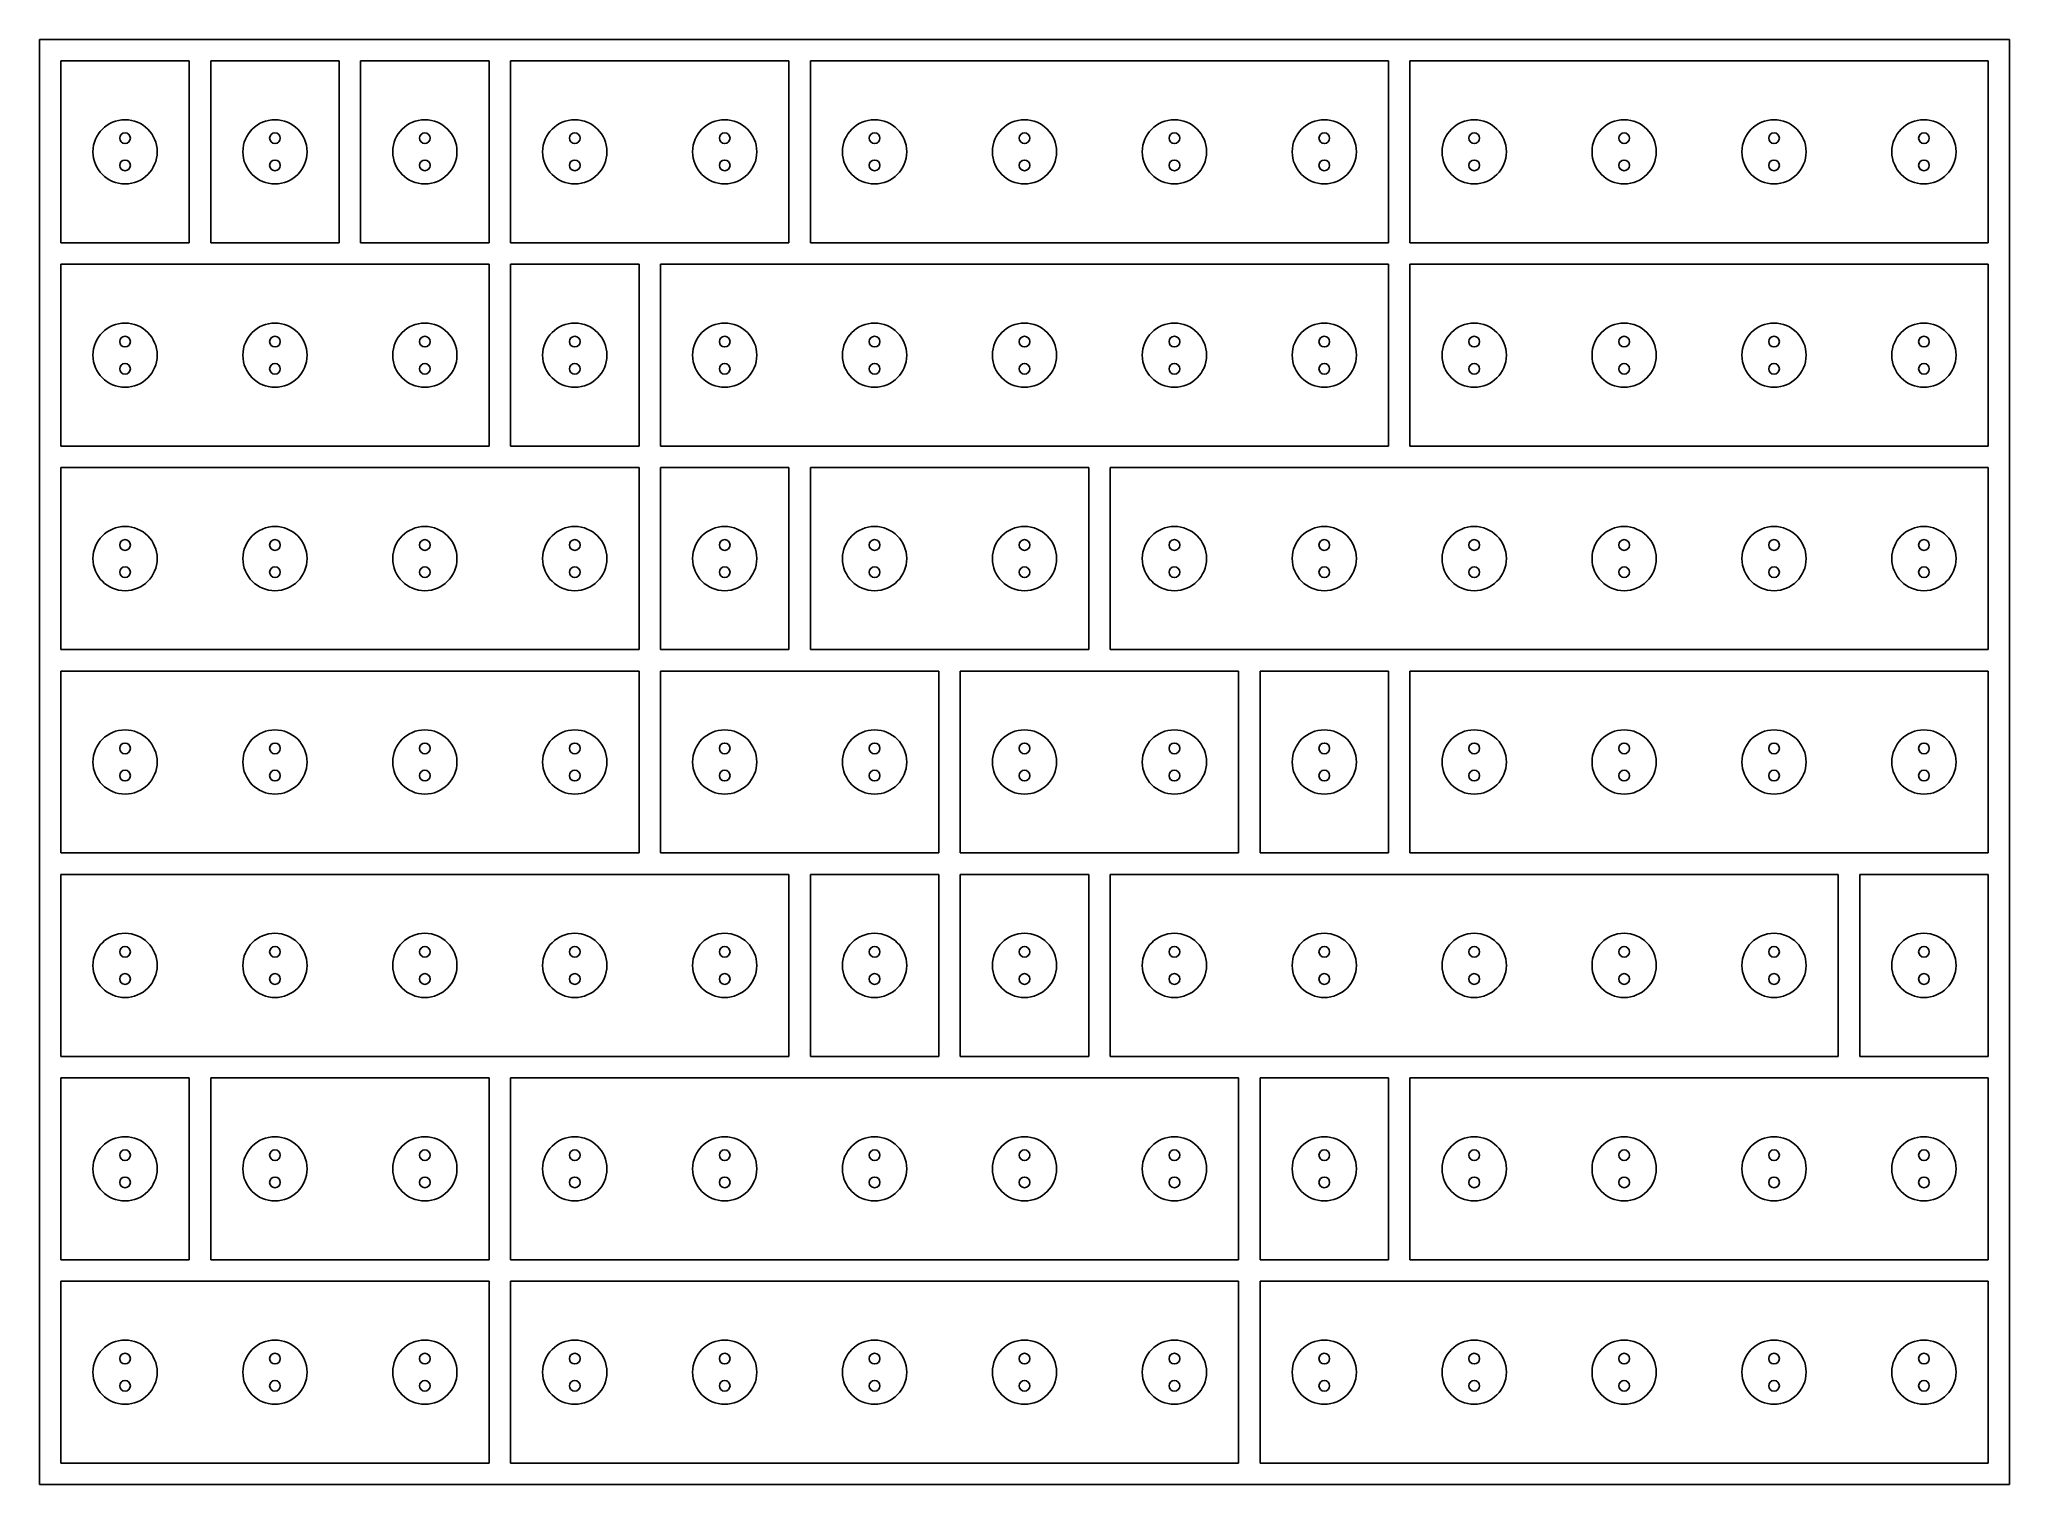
# Model space of a CAD drawing. Header units: millimetres. Extents: x -1 to 183, y -1 to 134.
import ezdxf

# ---------------------------------------------------------------- set-up
doc = ezdxf.new("R2010")
doc.units = ezdxf.units.MM

msp = doc.modelspace()

# ---------------------------------------------------------------- linework, layer by layer
at = {"color": 7, "linetype": 'Continuous', "lineweight": 25}
for p, q in [((-1, 134), (-1, -1)), ((183, 134), (-1, 134)), ((183, -1), (183, 134)), ((13, 132), (1, 132)), ((1, 132), (1, 115)), ((13, 115), (13, 132)), ((27, 132), (15, 132)), ((15, 132), (15, 115)), ((27, 115), (27, 132)), ((41, 132), (29, 132)), ((29, 132), (29, 115)), ((41, 115), (41, 132)), ((69, 132), (43, 132)), ((43, 132), (43, 115)), ((69, 115), (69, 132)), ((125, 132), (71, 132)), ((71, 132), (71, 115)), ((125, 115), (125, 132)), ((181, 132), (127, 132)), ((127, 132), (127, 115)), ((181, 115), (181, 132)), ((1, 115), (13, 115)), ((15, 115), (27, 115)), ((29, 115), (41, 115)), ((43, 115), (69, 115)), ((71, 115), (125, 115)), ((127, 115), (181, 115)), ((1, 113), (1, 96)), ((41, 113), (1, 113)), ((41, 96), (41, 113)), ((55, 113), (43, 113)), ((43, 113), (43, 96)), ((55, 96), (55, 113)), ((125, 113), (57, 113)), ((57, 113), (57, 96)), ((125, 96), (125, 113)), ((181, 113), (127, 113)), ((127, 113), (127, 96)), ((181, 96), (181, 113)), ((1, 96), (41, 96)), ((43, 96), (55, 96)), ((57, 96), (125, 96)), ((127, 96), (181, 96)), ((1, 94), (1, 77)), ((55, 94), (1, 94)), ((55, 77), (55, 94)), ((69, 94), (57, 94)), ((57, 94), (57, 77)), ((69, 77), (69, 94)), ((97, 94), (71, 94)), ((71, 94), (71, 77)), ((97, 77), (97, 94)), ((181, 94), (99, 94)), ((99, 94), (99, 77)), ((181, 77), (181, 94)), ((1, 77), (55, 77)), ((57, 77), (69, 77)), ((71, 77), (97, 77)), ((99, 77), (181, 77)), ((55, 75), (1, 75)), ((1, 75), (1, 58)), ((55, 58), (55, 75)), ((57, 75), (57, 58)), ((83, 75), (57, 75)), ((83, 58), (83, 75)), ((111, 75), (85, 75)), ((85, 75), (85, 58)), ((111, 58), (111, 75)), ((125, 75), (113, 75)), ((113, 75), (113, 58)), ((125, 58), (125, 75)), ((181, 75), (127, 75)), ((127, 75), (127, 58)), ((181, 58), (181, 75)), ((1, 58), (55, 58)), ((57, 58), (83, 58)), ((85, 58), (111, 58)), ((113, 58), (125, 58)), ((127, 58), (181, 58)), ((69, 56), (1, 56)), ((1, 56), (1, 39)), ((69, 39), (69, 56)), ((83, 56), (71, 56)), ((71, 56), (71, 39)), ((83, 39), (83, 56)), ((97, 56), (85, 56)), ((85, 56), (85, 39)), ((97, 39), (97, 56)), ((167, 56), (99, 56)), ((99, 56), (99, 39)), ((167, 39), (167, 56)), ((181, 56), (169, 56)), ((169, 56), (169, 39)), ((181, 39), (181, 56)), ((1, 39), (69, 39)), ((71, 39), (83, 39)), ((85, 39), (97, 39)), ((99, 39), (167, 39)), ((169, 39), (181, 39)), ((13, 37), (1, 37)), ((1, 37), (1, 20)), ((13, 20), (13, 37)), ((41, 37), (15, 37)), ((15, 37), (15, 20)), ((41, 20), (41, 37)), ((111, 37), (43, 37)), ((43, 37), (43, 20)), ((111, 20), (111, 37)), ((113, 37), (113, 20)), ((125, 37), (113, 37)), ((125, 20), (125, 37)), ((181, 37), (127, 37)), ((127, 37), (127, 20)), ((181, 20), (181, 37)), ((1, 20), (13, 20)), ((15, 20), (41, 20)), ((43, 20), (111, 20)), ((113, 20), (125, 20)), ((127, 20), (181, 20)), ((41, 18), (1, 18)), ((1, 18), (1, 1)), ((41, 1), (41, 18)), ((111, 18), (43, 18)), ((43, 18), (43, 1)), ((111, 1), (111, 18)), ((181, 18), (113, 18)), ((113, 18), (113, 1)), ((181, 1), (181, 18)), ((1, 1), (41, 1)), ((43, 1), (111, 1)), ((113, 1), (181, 1)), ((-1, -1), (183, -1))]:
    msp.add_line(p, q, dxfattribs=at)
for centre, radius in [((7, 123.5), 3), ((7, 124.77), 0.5), ((21, 123.5), 3), ((21, 124.77), 0.5), ((35, 123.5), 3), ((35, 124.77), 0.5), ((49, 123.5), 3), ((49, 124.77), 0.5), ((63, 123.5), 3), ((63, 124.77), 0.5), ((77, 123.5), 3), ((77, 124.77), 0.5), ((91, 123.5), 3), ((91, 124.77), 0.5), ((105, 123.5), 3), ((105, 124.77), 0.5), ((119, 123.5), 3), ((119, 124.77), 0.5), ((133, 123.5), 3), ((133, 124.77), 0.5), ((147, 123.5), 3), ((147, 124.77), 0.5), ((161, 123.5), 3), ((161, 124.77), 0.5), ((175, 123.5), 3), ((175, 124.77), 0.5), ((7, 122.23), 0.5), ((21, 122.23), 0.5), ((35, 122.23), 0.5), ((49, 122.23), 0.5), ((63, 122.23), 0.5), ((77, 122.23), 0.5), ((91, 122.23), 0.5), ((105, 122.23), 0.5), ((119, 122.23), 0.5), ((133, 122.23), 0.5), ((147, 122.23), 0.5), ((161, 122.23), 0.5), ((175, 122.23), 0.5), ((7, 104.5), 3), ((21, 104.5), 3), ((35, 104.5), 3), ((49, 104.5), 3), ((63, 104.5), 3), ((77, 104.5), 3), ((91, 104.5), 3), ((105, 104.5), 3), ((119, 104.5), 3), ((133, 104.5), 3), ((147, 104.5), 3), ((161, 104.5), 3), ((175, 104.5), 3), ((7, 105.77), 0.5), ((21, 105.77), 0.5), ((35, 105.77), 0.5), ((49, 105.77), 0.5), ((63, 105.77), 0.5), ((77, 105.77), 0.5), ((91, 105.77), 0.5), ((105, 105.77), 0.5), ((119, 105.77), 0.5), ((133, 105.77), 0.5), ((147, 105.77), 0.5), ((161, 105.77), 0.5), ((175, 105.77), 0.5), ((7, 103.23), 0.5), ((21, 103.23), 0.5), ((35, 103.23), 0.5), ((49, 103.23), 0.5), ((63, 103.23), 0.5), ((77, 103.23), 0.5), ((91, 103.23), 0.5), ((105, 103.23), 0.5), ((119, 103.23), 0.5), ((133, 103.23), 0.5), ((147, 103.23), 0.5), ((161, 103.23), 0.5), ((175, 103.23), 0.5), ((7, 85.5), 3), ((21, 85.5), 3), ((35, 85.5), 3), ((49, 85.5), 3), ((63, 85.5), 3), ((77, 85.5), 3), ((91, 85.5), 3), ((105, 85.5), 3), ((119, 85.5), 3), ((133, 85.5), 3), ((147, 85.5), 3), ((161, 85.5), 3), ((175, 85.5), 3), ((7, 86.77), 0.5), ((21, 86.77), 0.5), ((35, 86.77), 0.5), ((49, 86.77), 0.5), ((63, 86.77), 0.5), ((77, 86.77), 0.5), ((91, 86.77), 0.5), ((105, 86.77), 0.5), ((119, 86.77), 0.5), ((133, 86.77), 0.5), ((147, 86.77), 0.5), ((161, 86.77), 0.5), ((175, 86.77), 0.5), ((7, 84.23), 0.5), ((21, 84.23), 0.5), ((35, 84.23), 0.5), ((49, 84.23), 0.5), ((63, 84.23), 0.5), ((77, 84.23), 0.5), ((91, 84.23), 0.5), ((105, 84.23), 0.5), ((119, 84.23), 0.5), ((133, 84.23), 0.5), ((147, 84.23), 0.5), ((161, 84.23), 0.5), ((175, 84.23), 0.5), ((7, 66.5), 3), ((7, 67.77), 0.5), ((21, 66.5), 3), ((21, 67.77), 0.5), ((35, 66.5), 3), ((35, 67.77), 0.5), ((49, 66.5), 3), ((49, 67.77), 0.5), ((63, 66.5), 3), ((63, 67.77), 0.5), ((77, 66.5), 3), ((77, 67.77), 0.5), ((91, 66.5), 3), ((91, 67.77), 0.5), ((105, 66.5), 3), ((105, 67.77), 0.5), ((119, 66.5), 3), ((119, 67.77), 0.5), ((133, 66.5), 3), ((133, 67.77), 0.5), ((147, 66.5), 3), ((147, 67.77), 0.5), ((161, 66.5), 3), ((161, 67.77), 0.5), ((175, 66.5), 3), ((175, 67.77), 0.5), ((7, 65.23), 0.5), ((21, 65.23), 0.5), ((35, 65.23), 0.5), ((49, 65.23), 0.5), ((63, 65.23), 0.5), ((77, 65.23), 0.5), ((91, 65.23), 0.5), ((105, 65.23), 0.5), ((119, 65.23), 0.5), ((133, 65.23), 0.5), ((147, 65.23), 0.5), ((161, 65.23), 0.5), ((175, 65.23), 0.5), ((7, 47.5), 3), ((21, 47.5), 3), ((35, 47.5), 3), ((49, 47.5), 3), ((63, 47.5), 3), ((77, 47.5), 3), ((91, 47.5), 3), ((105, 47.5), 3), ((119, 47.5), 3), ((133, 47.5), 3), ((147, 47.5), 3), ((161, 47.5), 3), ((175, 47.5), 3), ((7, 48.77), 0.5), ((21, 48.77), 0.5), ((35, 48.77), 0.5), ((49, 48.77), 0.5), ((63, 48.77), 0.5), ((77, 48.77), 0.5), ((91, 48.77), 0.5), ((105, 48.77), 0.5), ((119, 48.77), 0.5), ((133, 48.77), 0.5), ((147, 48.77), 0.5), ((161, 48.77), 0.5), ((175, 48.77), 0.5), ((7, 46.23), 0.5), ((21, 46.23), 0.5), ((35, 46.23), 0.5), ((49, 46.23), 0.5), ((63, 46.23), 0.5), ((77, 46.23), 0.5), ((91, 46.23), 0.5), ((105, 46.23), 0.5), ((119, 46.23), 0.5), ((133, 46.23), 0.5), ((147, 46.23), 0.5), ((161, 46.23), 0.5), ((175, 46.23), 0.5), ((7, 28.5), 3), ((21, 28.5), 3), ((35, 28.5), 3), ((49, 28.5), 3), ((63, 28.5), 3), ((77, 28.5), 3), ((91, 28.5), 3), ((105, 28.5), 3), ((119, 28.5), 3), ((133, 28.5), 3), ((147, 28.5), 3), ((161, 28.5), 3), ((175, 28.5), 3), ((7, 29.77), 0.5), ((21, 29.77), 0.5), ((35, 29.77), 0.5), ((49, 29.77), 0.5), ((63, 29.77), 0.5), ((77, 29.77), 0.5), ((91, 29.77), 0.5), ((105, 29.77), 0.5), ((119, 29.77), 0.5), ((133, 29.77), 0.5), ((147, 29.77), 0.5), ((161, 29.77), 0.5), ((175, 29.77), 0.5), ((7, 27.23), 0.5), ((21, 27.23), 0.5), ((35, 27.23), 0.5), ((49, 27.23), 0.5), ((63, 27.23), 0.5), ((77, 27.23), 0.5), ((91, 27.23), 0.5), ((105, 27.23), 0.5), ((119, 27.23), 0.5), ((133, 27.23), 0.5), ((147, 27.23), 0.5), ((161, 27.23), 0.5), ((175, 27.23), 0.5), ((7, 9.5), 3), ((7, 10.77), 0.5), ((21, 9.5), 3), ((21, 10.77), 0.5), ((35, 9.5), 3), ((35, 10.77), 0.5), ((49, 9.5), 3), ((49, 10.77), 0.5), ((63, 9.5), 3), ((63, 10.77), 0.5), ((77, 9.5), 3), ((77, 10.77), 0.5), ((91, 9.5), 3), ((91, 10.77), 0.5), ((105, 9.5), 3), ((105, 10.77), 0.5), ((119, 9.5), 3), ((119, 10.77), 0.5), ((133, 9.5), 3), ((133, 10.77), 0.5), ((147, 9.5), 3), ((147, 10.77), 0.5), ((161, 9.5), 3), ((161, 10.77), 0.5), ((175, 9.5), 3), ((175, 10.77), 0.5), ((7, 8.23), 0.5), ((21, 8.23), 0.5), ((35, 8.23), 0.5), ((49, 8.23), 0.5), ((63, 8.23), 0.5), ((77, 8.23), 0.5), ((91, 8.23), 0.5), ((105, 8.23), 0.5), ((119, 8.23), 0.5), ((133, 8.23), 0.5), ((147, 8.23), 0.5), ((161, 8.23), 0.5), ((175, 8.23), 0.5)]:
    msp.add_circle(centre, radius, dxfattribs=at)

doc.saveas('drawing.dxf')
